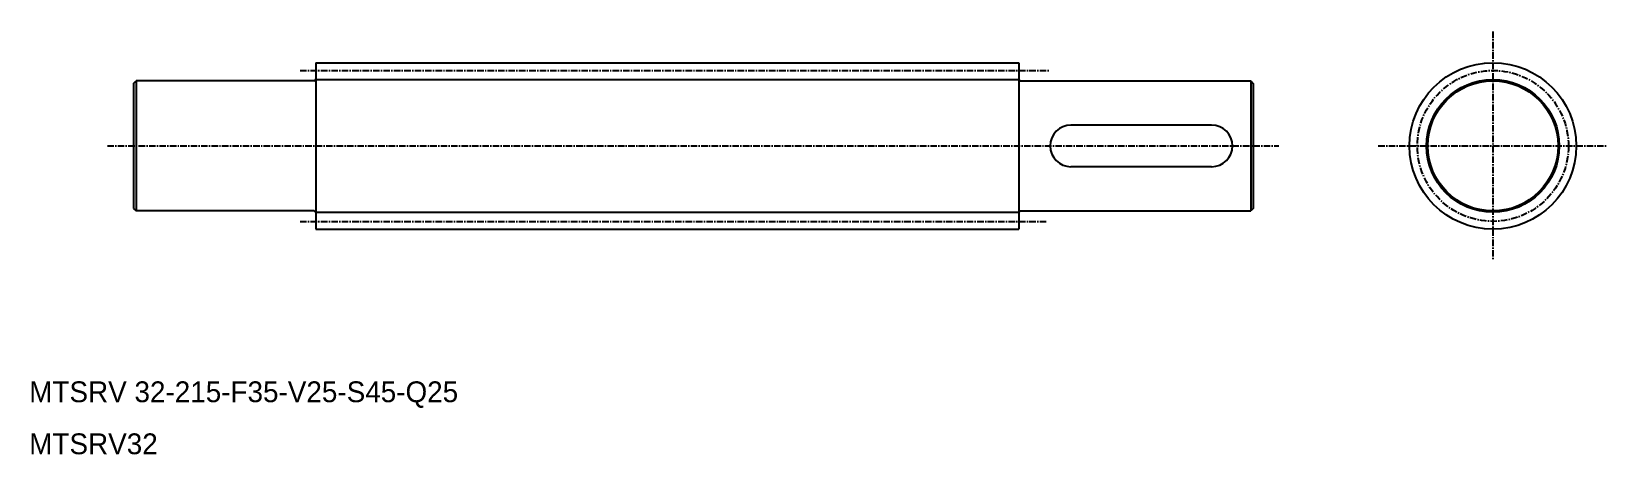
# Model space of a CAD drawing. Extents: x 10 to 313, y 10 to 91.
import ezdxf

# ---------------------------------------------------------------- set-up
doc = ezdxf.new("R2010")
doc.units = 0
doc.linetypes.add('CENTER', pattern=[2, 1.25, -0.25, 0.25, -0.25])
doc.layers.get('0').update_dxf_attribs({"linetype": 'CONTINUOUS'})
doc.layers.add('CENTER', color=1, linetype='CENTER')

msp = doc.modelspace()

# ---------------------------------------------------------------- linework, layer by layer
at = {"color": 7, "linetype": 'CONTINUOUS'}
for p, q in [((65, 85.26), (200, 85.26)), ((65, 85.26), (65, 53.26)), ((200, 85.26), (200, 53.26)), ((30, 81.26), (30.5, 81.76)), ((64.7, 81.76), (30.5, 81.76)), ((30.5, 81.76), (30.5, 56.76)), ((200.3, 81.76), (244.5, 81.76)), ((244.5, 81.76), (244.5, 56.76)), ((244.5, 81.76), (245, 81.26)), ((30, 81.26), (30, 57.26)), ((245, 81.26), (245, 57.26)), ((237, 73.26), (210, 73.26)), ((237, 65.26), (210, 65.26)), ((30, 57.26), (30.5, 56.76)), ((64.7, 56.76), (30.5, 56.76)), ((200.3, 56.76), (244.5, 56.76)), ((245, 57.26), (244.5, 56.76)), ((65, 53.26), (200, 53.26)), ((98.75, 53.26), (98.75, 53.26)), ((132.5, 53.26), (132.5, 53.26))]:
    msp.add_line(p, q, dxfattribs=at)
at = {"color": 3, "linetype": 'CONTINUOUS'}
for p, q in [((65, 82.01), (200, 82.01)), ((65, 56.51), (200, 56.51))]:
    msp.add_line(p, q, dxfattribs=at)
at = {"color": 7, "linetype": 'CONTINUOUS'}
for radius in [16, 12.5]:
    msp.add_circle((291, 69.26), radius, dxfattribs=at)
at = {"color": 3, "linetype": 'CONTINUOUS'}
msp.add_circle((291, 69.26), 12.75, dxfattribs=at)
at = {"color": 7, "linetype": 'CONTINUOUS'}
for centre, radius, start, end in [((64.7, 82.06), 0.3, 270, 360), ((200.3, 82.06), 0.3, 180, 270), ((210, 69.26), 4, 90, 270), ((237, 69.26), 4, 270, 90), ((64.7, 56.46), 0.3, 0, 90), ((200.3, 56.46), 0.3, 90, 180)]:
    msp.add_arc(centre, radius, start, end, dxfattribs=at)
at = {"layer": 'CENTER', "color": 1, "linetype": 'CENTER'}
for p, q in [((291, 91.25), (291, 47.26)), ((62, 83.76), (205.85, 83.76)), ((25, 69.26), (249.9, 69.26)), ((269, 69.26), (313, 69.26)), ((62, 54.76), (205.32, 54.76))]:
    msp.add_line(p, q, dxfattribs=at)
msp.add_circle((291, 69.26), 14.5, dxfattribs=at)

# ---------------------------------------------------------------- texts
at = {"color": 7, "linetype": 'CONTINUOUS'}
for s, p in [('MTSRV 32-215-F35-V25-S45-Q25', (10, 20)), ('MTSRV32', (10, 10))]:
    msp.add_text(s, height=4, dxfattribs=at).set_placement(p)

doc.saveas('drawing.dxf')
